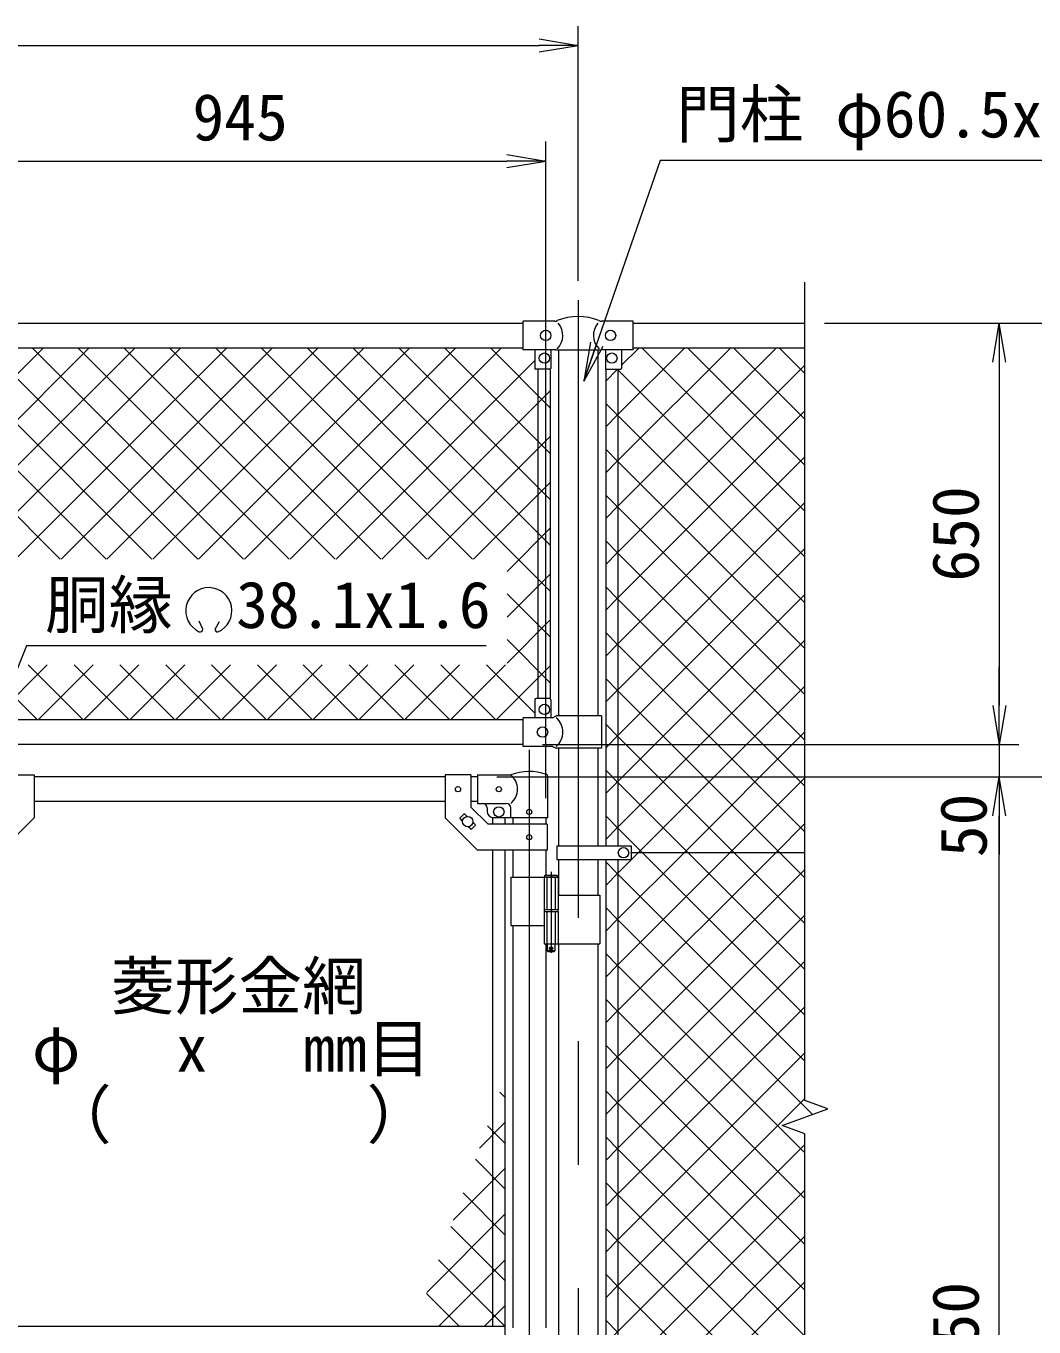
# Model space of a CAD drawing. Units: millimetres, scale not verified. Extents: x -6300 to 6300, y -4455 to 4455.
# Drawn here: x 2379 to 3935, y 513 to 2520 of the extents above; entities that cross this region are included whole.
import ezdxf
from ezdxf.enums import TextEntityAlignment as Align

# ---------------------------------------------------------------- set-up
doc = ezdxf.new("R2010")
doc.units = ezdxf.units.MM
doc.header["$LTSCALE"] = 30
doc.linetypes.add('DASHED', pattern=[7.5, 6, -1.5])
doc.linetypes.add('USER1', pattern=[50.8, 31.75, -6.35, 6.35, -6.35])
for name, color, linetype, lineweight in [('0-1_D-BMK', 2, 'USER1', 13), ('0-2_D-STR1', 1, 'Continuous', 18), ('0-3_D-STR3', 3, 'Continuous', 13), ('0-7_D-STR-DIM', 7, 'Continuous', 9), ('0-8_0', 7, 'Continuous', 9), ('0-9_D-STR-TXT', 7, 'Continuous', 9), ('0-A_D-STR2', 7, 'Continuous', 9)]:
    doc.layers.add(name, color=color, linetype=linetype, lineweight=lineweight)
doc.styles.add('ＭＳ ゴシック', font='')
doc.styles.get('ＭＳ ゴシック').set_extended_font_data('MS Gothic')

# ---------------------------------------------------------------- blocks, each defined once
blk = doc.blocks.new('_Open')
at = {"layer": '0-8_0'}
blk.add_line((-30, 5), (0, 0), dxfattribs=at)
blk.add_lwpolyline([(-30, -5), (0, 0), (-30, 0)], dxfattribs=at)

msp = doc.modelspace()

# ---------------------------------------------------------------- linework, layer by layer
at = {"layer": '0-1_D-BMK'}
for p, q in [((3231.3, 2097.22), (3231.3, -798.6)), ((3155.9, 1403.71), (3155.9, -434.68)), ((3189.46, 1215.4), (3189.46, 1090.51)), ((3185.83, 1097.48), (3193.09, 1097.48))]:
    msp.add_line(p, q, dxfattribs=at)
at = {"layer": '0-2_D-STR1'}
for p, q in [((1316.3, 2061.98), (3146.3, 2061.98)), ((3316.3, 2061.98), (3581.3, 2061.98)), ((1316.3, 2023.88), (3146.3, 2023.88)), ((3201.05, 2020.48), (3201.05, 1456.08)), ((3261.55, 2020.48), (3261.55, 1456.08)), ((3316.3, 2023.98), (3581.3, 2023.98)), ((3146.3, 1449.98), (1316.3, 1449.98)), ((3146.3, 1411.98), (1316.3, 1411.98)), ((3201.05, 1406.08), (3201.05, 1255.48)), ((3261.55, 1406.08), (3261.55, 1255.48)), ((3025.9, 1361.98), (2391.7, 1361.98)), ((3075.9, 1361.98), (3065.9, 1361.98)), ((3025.9, 1323.98), (2391.7, 1323.98)), ((3075.9, 1323.98), (3065.9, 1323.98)), ((3130.5, 1298.98), (3130.5, 1288.93)), ((3181.3, 1298.98), (3181.3, 1288.93)), ((3130.5, 1248.93), (3130.5, 1207.48)), ((3181.3, 1248.93), (3181.3, 1210.48)), ((3201.05, 1234.48), (3201.05, 1179.48)), ((3261.55, 1234.48), (3261.55, 1179.48)), ((3130.5, 1132.48), (3130.5, 511.98)), ((3181.3, 1104.48), (3181.3, 511.98)), ((3201.05, 1104.48), (3201.05, 439.48)), ((3261.55, 1104.48), (3261.55, 439.48))]:
    msp.add_line(p, q, dxfattribs=at)
at = {"layer": '0-3_D-STR3'}
for p, q in [((3146.3, 2020.98), (3146.3, 2064.98)), ((3195.52, 2064.98), (3146.3, 2064.98)), ((3316.3, 2064.98), (3267.08, 2064.98)), ((3316.3, 2020.98), (3316.3, 2064.98)), ((3196.5, 2020.98), (3146.3, 2020.98)), ((3164.3, 2020.98), (3164.3, 1991.98)), ((3189.3, 2020.98), (3189.3, 1991.98)), ((3197.5, 2020.48), (3196.5, 2020.98)), ((3265.1, 2020.48), (3197.5, 2020.48)), ((3265.1, 2020.48), (3266.1, 2020.98)), ((3316.3, 2020.98), (3266.1, 2020.98)), ((3273.3, 2020.98), (3273.3, 1991.98)), ((3298.3, 2020.98), (3298.3, 1991.98)), ((3188.3, 1990.98), (3165.3, 1990.98)), ((3169.8, 1483.08), (3169.8, 1990.98)), ((3188.8, 1482.4), (3188.8, 1991.11)), ((3273.8, 1991.11), (3273.8, 1255.48)), ((3274.3, 1990.98), (3297.3, 1990.98)), ((3292.8, 1990.98), (3292.8, 1255.48)), ((3164.3, 1481.08), (3164.3, 1453.08)), ((3187.3, 1483.08), (3166.3, 1483.08)), ((3189.3, 1481.08), (3189.3, 1453.08)), ((3191.5, 1453.08), (3146.3, 1453.08)), ((3146.3, 1409.08), (3146.3, 1453.08)), ((3191.5, 1453.08), (3197.5, 1456.08)), ((3267.4, 1456.08), (3197.5, 1456.08)), ((3267.4, 1456.08), (3267.4, 1406.08)), ((3191.5, 1409.08), (3146.3, 1409.08)), ((3191.5, 1409.08), (3197.5, 1406.08)), ((3267.4, 1406.08), (3197.5, 1406.08)), ((2351.7, 1365.18), (2391.7, 1365.18)), ((2391.7, 1365.18), (2391.7, 1298.93)), ((3025.9, 1365.18), (3025.9, 1298.93)), ((3065.9, 1365.18), (3025.9, 1365.18)), ((3065.9, 1365.18), (3065.9, 1315.5)), ((3075.9, 1364.98), (3127.35, 1364.98)), ((3075.9, 1364.98), (3075.9, 1320.98)), ((3184.45, 1298.98), (3184.45, 1362.67)), ((3054.89, 1304.6), (3049.23, 1298.94)), ((3060.02, 1300.88), (3056.3, 1304.6)), ((3092.47, 1288.93), (3065.9, 1315.5)), ((3075.9, 1320.98), (3120.35, 1320.98)), ((3090.9, 1313.98), (3090.9, 1308.98)), ((3127.35, 1298.98), (3127.35, 1313.98)), ((3052.95, 1293.81), (3049.23, 1297.52)), ((3065.5, 1281.26), (3061.78, 1284.98)), ((3072.57, 1286.92), (3066.91, 1281.26)), ((3072.57, 1288.33), (3068.85, 1292.05)), ((3183.6, 1288.93), (3092.47, 1288.93)), ((3099.4, 1298.98), (3099.4, 1288.93)), ((3127.35, 1298.98), (3100.9, 1298.98)), ((3118.4, 1298.98), (3118.4, 1288.93)), ((3184.45, 1298.98), (3127.35, 1298.98)), ((3183.6, 1288.93), (3183.6, 1248.93)), ((3099.4, 1248.93), (3099.4, 514.48)), ((3118.4, 1248.93), (3118.4, 514.48)), ((3198.5, 1255.48), (3198.5, 1234.48)), ((3198.5, 1255.48), (3313.3, 1255.48)), ((3313.3, 1255.48), (3313.3, 1234.48)), ((3581.3, 1244.98), (3313.3, 1244.98)), ((3198.5, 1234.48), (3313.3, 1234.48)), ((3273.8, 1234.48), (3273.8, 439.48)), ((3292.8, 1234.48), (3292.8, 439.48)), ((3127.35, 1207.48), (3127.35, 1132.48)), ((3127.35, 1207.48), (3200.26, 1207.48)), ((3178.66, 1207.48), (3178.66, 1157.48)), ((3199.46, 1209.48), (3179.46, 1209.48)), ((3180.46, 1210.48), (3198.46, 1210.48)), ((3199.46, 1209.48), (3198.46, 1210.48)), ((3199.46, 1209.48), (3199.46, 1207.48)), ((3200.26, 1207.48), (3200.26, 1157.48)), ((3200.26, 1179.48), (3264.6, 1179.48)), ((3264.6, 1179.48), (3264.6, 1104.48)), ((3178.66, 1157.48), (3200.26, 1157.48)), ((3178.66, 1154.48), (3200.26, 1154.48)), ((3178.66, 1154.48), (3178.66, 1104.48)), ((3178.96, 1157.48), (3178.96, 1154.48)), ((3178.96, 1154.48), (3199.96, 1154.48)), ((3199.96, 1157.48), (3199.96, 1154.48)), ((3200.26, 1154.48), (3200.26, 1104.48)), ((3127.35, 1132.48), (3178.55, 1132.48)), ((3178.66, 1104.48), (3264.6, 1104.48)), ((3183.46, 1104.48), (3183.46, 1093.48)), ((3184.46, 1092.48), (3183.46, 1093.48)), ((3184.46, 1092.48), (3194.46, 1092.48)), ((3194.46, 1092.48), (3195.46, 1093.48)), ((2298.8, 514.48), (3118.8, 514.48)), ((3118.8, 459.48), (3118.8, 514.48))]:
    msp.add_line(p, q, dxfattribs=at)
at = {"layer": '0-3_D-STR3', "linetype": 'DASHED'}
for p, q in [((3183.16, 1207.48), (3183.16, 1157.48)), ((3195.76, 1207.48), (3195.76, 1157.48)), ((3183.16, 1154.48), (3183.16, 1104.48)), ((3195.76, 1154.48), (3195.76, 1104.48))]:
    msp.add_line(p, q, dxfattribs=at)
at = {"layer": '0-3_D-STR3'}
for points in [[(2234, 1248.93), (2341.7, 1248.93), (2391.7, 1298.93)], [(3183.6, 1248.93), (3075.9, 1248.93), (3025.9, 1298.93)], [(3180.46, 1210.48), (3179.46, 1209.48), (3179.46, 1207.48)], [(3195.46, 1104.48), (3195.46, 1093.48), (3183.46, 1093.48)]]:
    msp.add_lwpolyline(points, dxfattribs=at)
for centre, radius in [((3181.3, 2042.98), 8), ((3281.3, 2042.98), 8), ((3179.3, 2007.98), 8), ((3283.3, 2007.98), 8), ((3179.3, 1466.08), 8), ((3176.3, 1431.08), 8), ((3045.9, 1342.93), 4), ((3108.9, 1342.98), 4), ((3108.9, 1307.98), 8), ((3155.9, 1307.98), 4), ((3060.9, 1292.93), 8), ((3155.9, 1268.93), 4), ((3301.3, 1244.98), 8), ((3189.46, 1097.48), 2.5)]:
    msp.add_circle(centre, radius, dxfattribs=at)
for centre, radius, start, end in [((3231.3, 1989.52), 82.82, 67.15338, 112.84662), ((3195.52, 2072.98), 8, 270, 296.9114), ((3178.91, 2042.98), 28.8, 314.1684, 41.01552), ((3283.69, 2042.98), 28.8, 138.98448, 225.8316), ((3267.08, 2072.98), 8, 243.0886, 270), ((3165.3, 1991.98), 1, 180, 270), ((3188.3, 1991.98), 1, 270, 0), ((3274.3, 1991.98), 1, 180, 270), ((3297.3, 1991.98), 1, 270, 0), ((3166.3, 1481.08), 2, 90, 180), ((3187.3, 1481.08), 2, 0, 90), ((3178.91, 1431.08), 28.8, 310.19176, 49.80824), ((3155.9, 1290.25), 80, 70.77949, 110.9084), ((3109.15, 1342.98), 28.55, 309.59418, 50.40582), ((3181.15, 1362.67), 3.3, 0, 70.77949), ((3055.6, 1303.89), 1, 45, 135), ((3083.9, 1313.98), 7, 0, 90), ((3100.9, 1308.98), 10, 180, 270), ((3120.35, 1313.98), 7, 0, 90), ((3049.94, 1298.23), 1, 135, 225), ((3071.86, 1287.62), 1, 315, 45), ((3066.2, 1281.97), 1, 225, 315)]:
    msp.add_arc(centre, radius, start, end, dxfattribs=at)
at = {"layer": '0-7_D-STR-DIM'}
for p, q in [((3231.3, 2127.22), (3231.3, 2520.31)), ((1291.3, 2490.31), (3171.3, 2490.31)), ((3181.3, 1328.98), (3181.3, 2341.98)), ((2296.3, 2311.98), (3121.3, 2311.98)), ((3581.3, 862.63), (3581.3, 2124.98)), ((3611.3, 2061.98), (4271.3, 2061.98)), ((3611.3, 2061.98), (4451.3, 2061.98)), ((3611.3, 2061.98), (4091.3, 2061.98)), ((3611.3, 2061.98), (3911.3, 2061.98)), ((3881.3, 2001.98), (3881.3, 1471.98)), ((3881.3, 1471.98), (3881.3, 1531.98)), ((3176.3, 1411.98), (3911.3, 1411.98)), ((3176.3, 1411.98), (3911.3, 1411.98)), ((3881.3, 1411.98), (3881.3, 1361.98)), ((3105.9, 1361.98), (3911.3, 1361.98)), ((3105.9, 1361.98), (4091.3, 1361.98)), ((3105.9, 1361.98), (4091.3, 1361.98)), ((3105.9, 1361.98), (3911.3, 1361.98)), ((3881.3, -328.02), (3881.3, 1301.98)), ((3881.3, 1301.98), (3881.3, 1241.98)), ((3546.06, 824.15), (3616.54, 849.8)), ((3616.54, 849.8), (3581.3, 862.63)), ((3581.3, 811.33), (3546.06, 824.15)), ((3581.3, -531.02), (3581.3, 811.33))]:
    msp.add_line(p, q, dxfattribs=at)
at = {"layer": '0-9_D-STR-TXT'}
for p, q in [((2651.96, 1589.98), (2646.22, 1602.28)), ((2671.17, 1589.94), (2677.96, 1601.7))]:
    msp.add_line(p, q, dxfattribs=at)
for points in [[(4107.62, 2312.93), (3357.89, 2312.93), (3240.78, 1974.51)], [(3089.28, 1564.07), (2379.98, 1564.07), (2324.83, 1427.91)]]:
    msp.add_lwpolyline(points, dxfattribs=at)
for centre, radius, start, end in [((2661.41, 1618.33), 35.62, 292.92895, 245.65759), ((2648.27, 1589.28), 3.75, 245.55066, 10.6575), ((2674.85, 1589.24), 3.75, 169.34241, 276.63708)]:
    msp.add_arc(centre, radius, start, end, dxfattribs=at)
at = {"layer": '0-A_D-STR2'}
for p, q in [((2396.96, 1449.98), (1823.06, 2023.88)), ((2079.93, 1697.73), (2406.09, 2023.88)), ((2432.05, 1697.73), (2105.9, 2023.88)), ((2145.58, 1692.66), (2476.8, 2023.88)), ((2145.58, 1621.95), (2547.51, 2023.88)), ((2145.58, 1551.24), (2618.22, 2023.88)), ((2502.76, 1697.73), (2176.61, 2023.88)), ((2573.47, 1697.73), (2247.32, 2023.88)), ((2644.18, 1697.73), (2318.03, 2023.88)), ((2362.78, 1697.73), (2688.93, 2023.88)), ((2714.89, 1697.73), (2388.74, 2023.88)), ((2433.49, 1697.73), (2759.64, 2023.88)), ((2785.6, 1697.73), (2459.45, 2023.88)), ((2504.2, 1697.73), (2830.35, 2023.88)), ((2856.31, 1697.73), (2530.16, 2023.88)), ((2574.91, 1697.73), (2901.06, 2023.88)), ((2927.02, 1697.73), (2600.87, 2023.88)), ((2645.62, 1697.73), (2971.77, 2023.88)), ((2997.74, 1697.73), (2671.58, 2023.88)), ((2716.33, 1697.73), (3042.48, 2023.88)), ((3068.45, 1697.73), (2742.29, 2023.88)), ((2787.04, 1697.73), (3113.19, 2023.88)), ((3188.8, 1648.08), (2813, 2023.88)), ((3188.8, 1718.79), (2883.72, 2023.88)), ((3188.8, 1789.5), (2954.43, 2023.88)), ((3188.8, 1860.22), (3025.14, 2023.88)), ((3188.8, 1930.93), (3095.85, 2023.88)), ((3292.8, 1920.77), (3396.01, 2023.98)), ((3292.8, 1850.06), (3466.72, 2023.98)), ((3292.8, 1779.35), (3537.43, 2023.98)), ((3298.3, 1996.98), (3325.3, 2023.98)), ((3581.3, 1772.14), (3329.46, 2023.98)), ((3581.3, 1842.85), (3400.17, 2023.98)), ((3581.3, 1913.56), (3470.88, 2023.98)), ((3581.3, 1984.27), (3541.59, 2023.98)), ((2857.75, 1697.73), (3164.3, 2004.27)), ((3273.8, 1972.48), (3292.3, 1990.98)), ((3292.8, 1708.64), (3581.3, 1997.14)), ((2928.46, 1697.73), (3188.8, 1958.06)), ((3292.8, 1919.22), (3273.8, 1938.22)), ((3273.8, 1901.77), (3292.8, 1920.77)), ((3292.8, 1637.93), (3581.3, 1926.43)), ((3581.3, 1630.72), (3292.8, 1919.22)), ((2999.17, 1697.73), (3188.8, 1887.35)), ((3292.8, 1848.51), (3273.8, 1867.51)), ((3273.8, 1831.06), (3292.8, 1850.06)), ((3292.8, 1567.22), (3581.3, 1855.72)), ((3581.3, 1560.01), (3292.8, 1848.51)), ((3069.88, 1697.73), (3188.8, 1816.64)), ((3292.8, 1777.8), (3273.8, 1796.8)), ((3273.8, 1760.35), (3292.8, 1779.35)), ((3292.8, 1496.51), (3581.3, 1785.01)), ((3581.3, 1489.3), (3292.8, 1777.8)), ((3121.82, 1678.95), (3188.8, 1745.93)), ((3292.8, 1707.08), (3273.8, 1726.08)), ((3273.8, 1689.64), (3292.8, 1708.64)), ((3292.8, 1425.8), (3581.3, 1714.3)), ((3581.3, 1418.58), (3292.8, 1707.08)), ((3121.82, 1608.24), (3188.8, 1675.22)), ((3292.8, 1636.37), (3273.8, 1655.37)), ((3188.8, 1577.37), (3121.82, 1644.36)), ((3273.8, 1618.93), (3292.8, 1637.93)), ((3292.8, 1355.08), (3581.3, 1643.58)), ((3581.3, 1347.87), (3292.8, 1636.37)), ((3121.82, 1537.53), (3188.8, 1604.51)), ((3188.8, 1506.66), (3121.82, 1573.65)), ((3292.8, 1565.66), (3273.8, 1584.66)), ((3273.8, 1548.22), (3292.8, 1567.22)), ((3292.8, 1284.37), (3581.3, 1572.87)), ((3581.3, 1277.16), (3292.8, 1565.66)), ((2327.16, 1449.98), (2412.02, 1534.84)), ((2467.67, 1449.98), (2382.81, 1534.84)), ((2397.87, 1449.98), (2482.73, 1534.84)), ((2538.38, 1449.98), (2453.52, 1534.84)), ((2468.58, 1449.98), (2553.44, 1534.84)), ((2609.09, 1449.98), (2524.23, 1534.84)), ((2539.29, 1449.98), (2624.15, 1534.84)), ((2679.8, 1449.98), (2594.94, 1534.84)), ((2610, 1449.98), (2694.86, 1534.84)), ((2750.51, 1449.98), (2665.65, 1534.84)), ((2680.71, 1449.98), (2765.57, 1534.84)), ((2821.22, 1449.98), (2736.36, 1534.84)), ((2751.42, 1449.98), (2836.28, 1534.84)), ((2891.93, 1449.98), (2807.07, 1534.84)), ((2822.14, 1449.98), (2906.99, 1534.84)), ((2962.64, 1449.98), (2877.78, 1534.84)), ((2892.85, 1449.98), (2977.7, 1534.84)), ((3033.35, 1449.98), (2948.49, 1534.84)), ((2963.56, 1449.98), (3048.41, 1534.84)), ((3104.06, 1449.98), (3019.2, 1534.84)), ((3034.27, 1449.98), (3119.13, 1534.84)), ((3164.3, 1460.45), (3089.91, 1534.84)), ((3104.98, 1449.98), (3188.8, 1533.8)), ((3292.8, 1494.95), (3273.8, 1513.95)), ((3273.8, 1477.51), (3292.8, 1496.51)), ((3542.77, 1244.98), (3292.8, 1494.95)), ((3324.11, 1244.98), (3581.3, 1502.16)), ((3292.8, 1424.24), (3273.8, 1443.24)), ((3273.8, 1406.8), (3292.8, 1425.8)), ((3394.83, 1244.98), (3581.3, 1431.45)), ((3472.06, 1244.98), (3292.8, 1424.24)), ((3292.8, 1353.53), (3273.8, 1372.53)), ((3273.8, 1336.08), (3292.8, 1355.08)), ((3401.35, 1244.98), (3292.8, 1353.53)), ((3465.54, 1244.98), (3581.3, 1360.74)), ((3292.8, 1282.82), (3273.8, 1301.82)), ((3536.25, 1244.98), (3581.3, 1290.03)), ((3273.8, 1265.37), (3292.8, 1284.37)), ((3330.64, 1244.98), (3292.8, 1282.82)), ((3292.8, 1213.66), (3324.11, 1244.98)), ((3292.8, 1142.95), (3394.83, 1244.98)), ((3292.8, 1072.24), (3465.54, 1244.98)), ((3292.8, 1001.53), (3536.25, 1244.98)), ((3581.3, 994.32), (3330.64, 1244.98)), ((3581.3, 1065.03), (3401.35, 1244.98)), ((3581.3, 1135.74), (3472.06, 1244.98)), ((3581.3, 1206.45), (3542.77, 1244.98)), ((3273.8, 1194.66), (3292.8, 1213.66)), ((3292.8, 930.82), (3581.3, 1219.32)), ((3292.8, 860.11), (3581.3, 1148.61)), ((3273.8, 1123.95), (3292.8, 1142.95)), ((3292.8, 1070.69), (3273.8, 1089.69)), ((3273.8, 1053.24), (3292.8, 1072.24)), ((3292.8, 789.4), (3581.3, 1077.9)), ((3581.3, 782.19), (3292.8, 1070.69)), ((3292.8, 999.98), (3273.8, 1018.98)), ((3292.8, 718.69), (3581.3, 1007.19)), ((3273.8, 982.53), (3292.8, 1001.53)), ((3581.3, 711.48), (3292.8, 999.98)), ((3292.8, 929.27), (3273.8, 948.27)), ((3273.8, 911.82), (3292.8, 930.82)), ((3292.8, 647.98), (3581.3, 936.48)), ((3581.3, 640.77), (3292.8, 929.27)), ((3118.4, 867.87), (3110.56, 875.71)), ((3292.8, 858.56), (3273.8, 877.56)), ((3292.8, 577.27), (3581.3, 865.77)), ((3273.8, 841.11), (3292.8, 860.11)), ((3581.3, 570.06), (3292.8, 858.56)), ((3079.07, 789.39), (3118.4, 828.73)), ((3118.4, 797.16), (3091.66, 823.9)), ((3292.8, 787.85), (3273.8, 806.85)), ((3273.8, 770.4), (3292.8, 789.4)), ((3581.3, 499.35), (3292.8, 787.85)), ((3118.4, 726.45), (3072.75, 772.1)), ((3038.44, 678.06), (3118.4, 758.02)), ((3292.8, 717.14), (3273.8, 736.14)), ((3296.43, 439.48), (3581.3, 724.35)), ((3118.4, 655.74), (3053.85, 720.29)), ((3273.8, 699.69), (3292.8, 718.69)), ((3580.96, 428.98), (3292.8, 717.14)), ((2997.81, 566.72), (3118.4, 687.31)), ((3118.4, 585.03), (3034.95, 668.48)), ((3292.8, 646.42), (3273.8, 665.42)), ((3273.8, 628.98), (3292.8, 647.98)), ((3510.25, 428.98), (3292.8, 646.42)), ((3356.64, 428.98), (3581.3, 653.64)), ((3118.24, 514.48), (3016.04, 616.68)), ((3016.28, 514.48), (3118.4, 616.6)), ((3292.8, 575.71), (3273.8, 594.71)), ((3427.35, 428.98), (3581.3, 582.92)), ((3047.53, 514.48), (2997.14, 564.87)), ((3273.8, 558.27), (3292.8, 577.27)), ((3439.54, 428.98), (3292.8, 575.71)), ((3086.99, 514.48), (3118.4, 545.89)), ((3292.8, 505), (3273.8, 524))]:
    msp.add_line(p, q, dxfattribs=at)
for points in [[(3581.3, 1701.43), (3292.8, 1989.93), (3291.75, 1990.98)], [(3581.3, 923.61), (3292.8, 1212.11), (3273.8, 1231.11)], [(3592.97, 841.23), (3292.8, 1141.4), (3273.8, 1160.4)], [(3273.8, 487.56), (3292.8, 506.56), (3581.3, 795.06)]]:
    msp.add_lwpolyline(points, dxfattribs=at)

# ---------------------------------------------------------------- block references
at = {"layer": '0-7_D-STR-DIM', "xscale": 2, "yscale": 2}
for p in [(3231.3, 2490.31), (3181.3, 2311.98)]:
    msp.add_blockref('_Open', p, dxfattribs=at)
for p, rotation in [((3881.3, 2061.98), 90), ((3881.3, 1411.98), 270), ((3881.3, 1411.98), 270), ((3881.3, 1361.98), 90), ((3881.3, 1361.98), 90)]:
    msp.add_blockref('_Open', p, dxfattribs=dict(at, rotation=rotation))
at = {"layer": '0-9_D-STR-TXT', "xscale": 2, "yscale": 2, "rotation": 250.9127}
msp.add_blockref('_Open', (3240.13, 1972.62), dxfattribs=at)

# ---------------------------------------------------------------- texts
at = {"layer": '0-7_D-STR-DIM', "style": 'ＭＳ ゴシック'}
msp.add_text('945', height=72.14, dxfattribs=at).set_placement((2636.09, 2322.1), align=Align.BOTTOM_LEFT)
for s, p in [('650', (3871.18, 1663.1)), ('50', (3883.49, 1238.04)), ('1750', (3871.18, 386.63))]:
    msp.add_text(s, height=72.14, rotation=90, dxfattribs=at).set_placement(p, align=Align.BOTTOM_LEFT)
at = {"layer": '0-9_D-STR-TXT', "style": 'ＭＳ ゴシック'}
for s, p in [('門柱 φ60.5x3.2', (3382.37, 2326.76)), ('胴縁  38.1x1.6', (2408.65, 1569.86)), ('菱形金網', (2510.32, 981.87)), ('φ\u3000 x\u3000 mm目', (2388.49, 885.49)), ('（\u3000\u3000\u3000\u3000）', (2412.86, 783.02))]:
    msp.add_text(s, height=72.14, dxfattribs=at).set_placement(p, align=Align.BOTTOM_LEFT)

doc.saveas('drawing.dxf')
